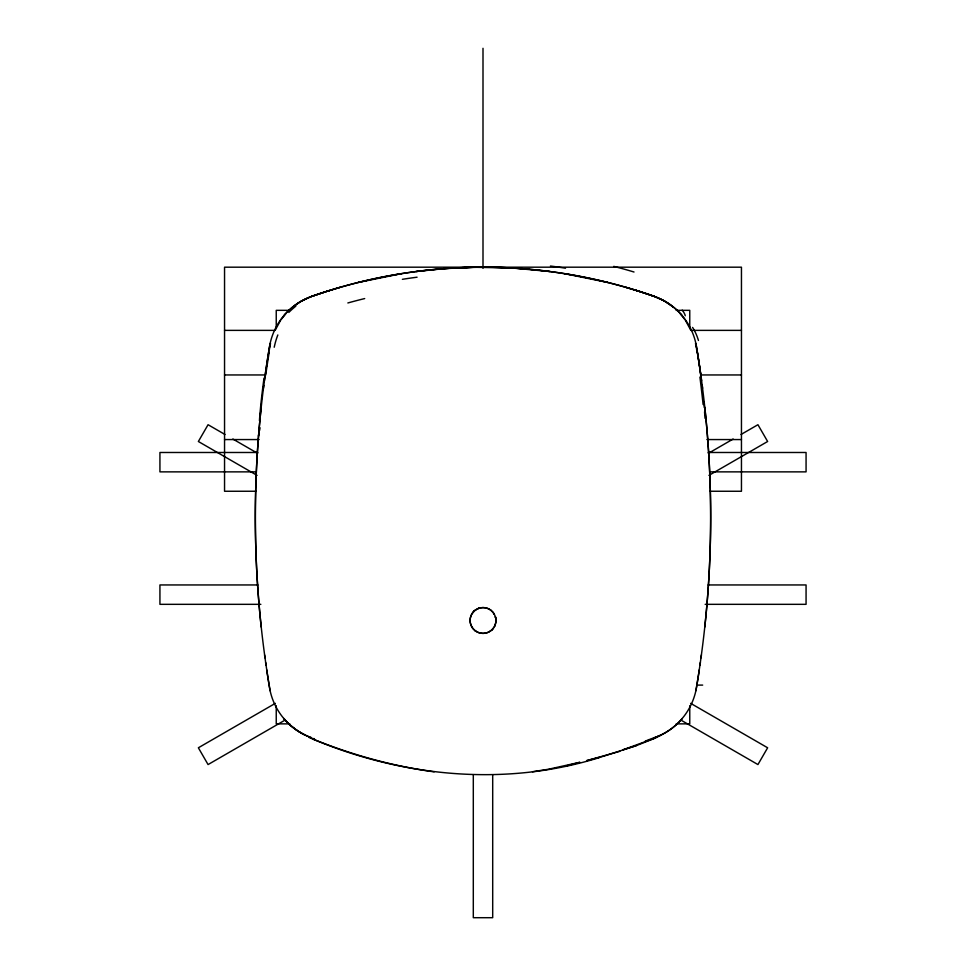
<?xml version="1.0" encoding="UTF-8"?>
<svg xmlns="http://www.w3.org/2000/svg" width="966" height="966" viewBox="0 0 966 966"><rect width="100%" height="100%" fill="white"/><g stroke="black" fill="none" stroke-linecap="round" stroke-linejoin="round"><path stroke-width="1.45" d="M270.13 343.413C250.399 458.065 250.411 576.134 270.13 690.787M695.87 690.787C715.601 576.147 715.589 458.065 695.87 343.413M269.321 349.801L270.009 345.828M270.094 345.43L270.516 343.473M494.737 625.896L494.459 626.451L494.737 625.896A12.872 12.872 0 0 0 495.92 620.51L495.86 619.158A12.727 12.727 0 0 0 495.341 616.646A12.437 12.437 0 0 1 495.86 619.158L495.92 620.51A12.92 12.92 0 0 1 476.54 631.667A12.92 12.92 0 0 1 476.54 609.292A12.92 12.92 0 0 1 495.92 620.486M280.382 320.652L275.153 330.372L224.547 330.372M493.638 627.828L492.189 629.566L492.805 628.902M280.901 319.891L285.755 313.696M474.161 611.055L472.205 613.374A12.872 12.872 0 0 0 472.217 627.453M472.652 612.734L474.898 610.415M491.465 630.243L492.141 629.615L490.269 631.172M474.221 610.995L475.888 609.691M292.457 307.273L300.498 301.646L310.243 296.936A55.762 55.762 0 0 1 311.39 296.514L312.416 296.164M275.334 703.345L198.368 747.781L208.064 764.565L285.018 720.129M708.368 453.332L733.158 439.023M740.982 434.507L757.936 424.714L767.632 441.498L708.935 475.381M306.137 298.651L305.413 299.001A64.589 64.589 0 0 0 283.787 315.725M306.512 298.506L307.997 297.854M478.122 608.52L478.701 608.302M308.371 297.697L309.12 297.395M657.713 737.094L622.998 749.809L636.123 745.716L654.187 738.543M452.933 268.065A516.907 516.907 0 0 0 311.825 296.357L307.248 298.156A64.613 64.613 0 0 0 269.502 346.661A1033.801 1033.801 0 0 0 264.382 380.809M310.243 296.948L311.692 296.417M645.228 741.127L660.732 735.307M312.151 296.236L313.141 295.91M312.912 295.97L314.59 295.403M313.684 295.705L315.206 295.173M651.555 738.761L652.316 738.495M619.846 751.319L586.616 760.653L603.339 756.293L636.123 745.716M315.327 295.149L315.979 294.92M316.051 294.908L329.104 290.633M316.788 294.654L319.13 293.857M648.488 739.811L649.261 739.545M319.951 293.592L322.39 292.783M323.212 292.517L325.47 291.78M326.75 291.37L339.875 287.397M312.61 738.99C402.822 777.062 505.677 786.928 599.777 757.465M567.284 765.652L579.878 762.283L548.35 769.262L532.495 771.737M358.446 282.422L401.421 273.668M416.31 271.506L444.082 268.657L473.026 267.28M450.506 268.21L479.051 267.208M473.823 267.268L512.282 268.017L549.69 271.506M479.861 267.196L482.275 267.184M289.824 310.34L276.24 310.34L276.24 328.452M676.176 310.34L689.76 310.34L689.76 328.452M741.453 330.372L690.847 330.372L685.618 320.652M224.547 374.953L265.445 374.953M700.555 374.953L741.453 374.953M224.547 439.566L259.13 439.566M706.87 439.566L741.453 439.566M257.837 452.486L159.933 452.486L159.933 471.867L256.328 471.867M708.163 452.486L806.067 452.486L806.067 471.867L709.672 471.867M256.171 491.247L224.547 491.259L224.547 267.184L741.453 267.184L741.453 491.259L709.829 491.247M257.837 584.949L159.933 584.949L159.933 604.33L260.844 604.33M708.163 584.949L806.067 584.949L806.067 604.33L705.156 604.33M696.655 685.099L702.68 685.099M289.824 723.86L276.24 723.86L276.24 705.748M676.176 723.86L689.76 723.86L689.76 705.748M564.579 273.668L607.554 282.422M626.125 287.397L639.263 291.37M434.157 771.858C391.206 765.929 349.1 754.108 309.048 737.493M636.159 290.404L640.796 291.865M639.806 291.551L648.488 294.401M641.255 292.01L642.788 292.517M643.61 292.783L646.87 293.857M647.679 294.135L649.261 294.654M648.874 294.533L650.021 294.92M649.635 294.799L651.555 295.439M651.893 295.572L652.702 295.837M651.169 295.318L652.328 295.705M313.672 738.495L314.445 738.761M652.243 295.693L653.088 295.97M653.282 296.055L654.236 296.381A64.891 64.891 0 0 1 682.25 315.689M653.62 296.176L663.92 300.74L673.543 307.273M225.018 434.507L208.064 424.714L198.368 441.498L257.065 475.381M232.842 439.023L257.632 453.332M690.666 703.345L767.632 747.781L757.936 764.565L680.982 720.129M475.755 631.184L474.861 630.52M490.764 610.15L489.991 609.606A12.872 12.872 0 0 0 475.96 609.751M490.849 610.21L493.203 612.553M475.26 630.822L472.748 628.347M680.245 313.696L681.102 314.675M681.272 314.88L685.099 319.891M493.228 612.589L494.375 614.364L494.073 613.821M472.676 628.25L472.132 627.465M695.484 343.473L695.701 344.451M695.991 345.828L696.281 347.41M696.45 348.4L696.679 349.801M492.696 774.623L492.696 917.7L473.304 917.7L473.304 774.623M483 48.3L483 268.282M704.782 407.169A1033.753 1033.753 0 0 1 704.782 627.043M701.425 654.876A1033.753 1033.753 0 0 1 701.014 657.858M700.398 662.326A1033.753 1033.753 0 0 1 699.976 665.296M699.312 669.752A1033.753 1033.753 0 0 1 696.498 687.526A64.613 64.613 0 0 1 654.175 737.855M701.63 380.809A1033.753 1033.753 0 0 0 696.498 346.673A64.613 64.613 0 0 0 654.175 296.357A516.907 516.907 0 0 0 461.953 267.618M702.21 385.289A1033.753 1033.753 0 0 1 702.584 388.272M266.688 669.752A1033.801 1033.801 0 0 0 269.502 687.538A64.613 64.613 0 0 0 311.825 737.855M266.024 665.296A1033.801 1033.801 0 0 1 265.602 662.326M264.986 657.858A1033.801 1033.801 0 0 1 264.575 654.888M261.218 627.043A1033.801 1033.801 0 0 1 261.218 407.157M263.416 388.26A1033.801 1033.801 0 0 1 263.79 385.277M305.413 735.186A64.42 64.42 0 0 1 283.787 718.475A64.505 64.505 0 0 0 305.413 735.198A67.729 67.729 0 0 0 311.39 737.698M682.322 718.571A65.555 65.555 0 0 1 653.849 737.964M490.305 631.124A12.872 12.872 0 0 1 475.876 631.184M311.825 296.345A516.979 516.979 0 0 1 654.187 296.345M550.439 266.024A478.653 448.429 5.2 0 1 565.508 268.21M613.76 266.375A305.353 194.625 9.5 0 1 634.022 272.014M682.213 310.171A60.737 14.526 25 0 1 685.244 315.785M692.574 327.426A60.544 35.645 -79.8 0 1 698.454 340.467M274.211 347.241A60.544 29.221 87.8 0 1 277.834 334.948M265.722 374.989A66.002 4.287 -82 0 1 269.116 352.795M259.443 420.608A64.988 4.673 -82.1 0 1 264.008 378.104M260.071 427.757A64.396 2.403 -83 0 1 259.576 430.498M259.154 432.671A64.396 2.403 -83 0 1 258.429 436.064M288.786 312.441A60.737 11.109 -29.5 0 1 295.813 306.15M347.845 302.962A305.401 160.646 -10.9 0 1 364.689 298.566M402.387 279.319A478.713 437.212 -5.7 0 1 417.083 277.194M696.981 350.392A66.002 4.77 82.1 0 1 700.761 374.929M703.791 401.759A64.396 0.809 85.3 0 1 704.226 407.531M704.552 411.818A64.396 0.809 85.3 0 1 705.011 418.29M699.915 377.078A64.988 2.777 82.8 0 1 703.103 404.476"/></g></svg>
